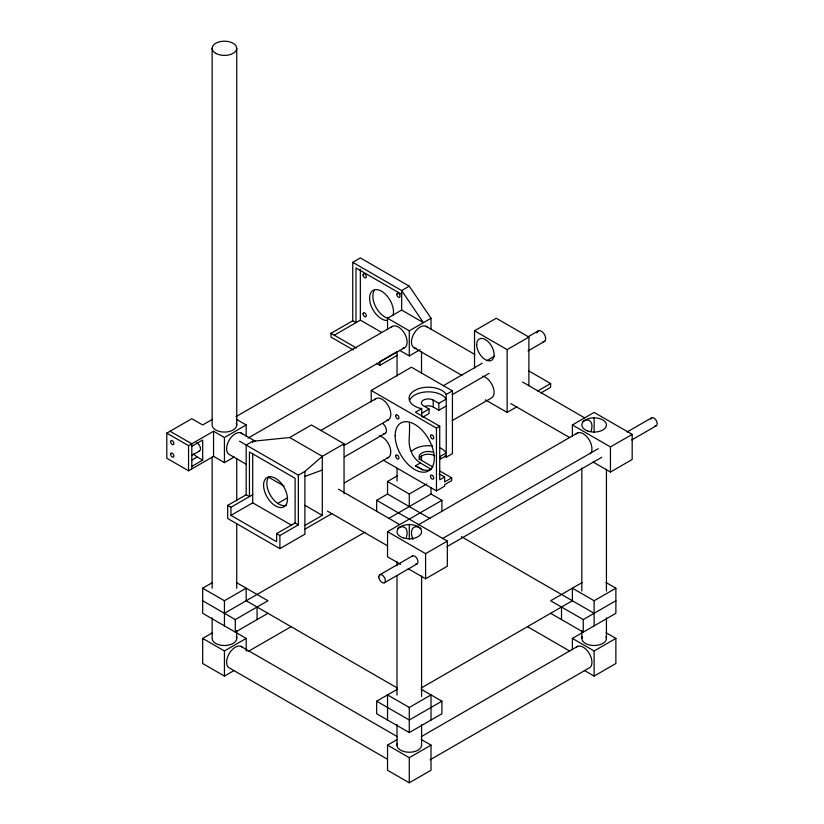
<?xml version="1.0" encoding="UTF-8"?>
<svg xmlns="http://www.w3.org/2000/svg" width="824" height="824" viewBox="0 0 824 824"><rect width="100%" height="100%" fill="white"/><g stroke="black" fill="none" stroke-linecap="round" stroke-linejoin="round"><path stroke-width="1.24" d="M239.537 441.221L298.37 475.191L304.901 471.421L322.297 456.352L344.041 443.796L344.041 493.772M446.227 455.724L440.479 459.05L440.479 456.29L446.227 452.963L444.599 450.903A19.22 11.093 0 0 0 439.45 447.751M353.238 349.922L330.991 337.078L330.991 333.318L352.744 320.763L352.744 262.32L360.356 257.933L409.281 286.186L431.024 318.249L431.024 329.548M409.281 286.186L401.669 290.573L352.744 262.32M334.256 335.203L360.356 320.134L381.512 332.35M234.222 456.98L224.437 462.635L213.56 456.362L188.552 470.792L166.808 458.237L166.808 433.125L191.817 418.695L202.683 424.968L212.479 419.323M387.538 329.548L387.538 318.249L401.669 310.092L423.412 322.648L401.669 290.573L401.669 310.092M235.922 416.687L392.368 326.366M166.808 433.125L188.552 445.681L213.56 431.251L224.437 437.523L246.18 424.968L246.18 436.267M191.817 446.309L202.683 440.037L202.683 460.122L191.817 466.405M191.951 455.332L199.562 450.934M387.538 318.249L409.281 330.805L431.024 318.249M191.817 460.122L197.255 456.98L202.683 460.122M397.322 351.518L379.926 361.561L379.926 365.331L376.589 363.405M248.014 438.121L404.45 347.79M379.926 365.331L397.322 355.288M344.041 443.796L311.421 424.968L289.677 437.523L252.7 441.293L246.18 445.053L246.18 494.719L227.692 505.39L227.692 518.502L279.892 548.64L304.901 534.199L304.901 471.421M399.496 350.262L409.281 355.917L420.158 349.633M371.222 401.968L371.222 390.442L411.454 367.216L452.428 390.875L452.428 453.653L446.227 457.227L445.145 455.857M474.521 367.957L474.521 330.805L496.264 318.249L528.884 337.078L528.884 385.828M320.577 430.591L375.95 398.62M227.692 505.39L230.957 507.275L252.7 494.719M443.271 385.735L482.246 363.229M486.706 360.665L494.493 356.164M527.906 336.872L537.928 331.083M474.521 330.805L507.141 349.633L528.884 337.078M343.948 445.506L388.248 419.931M230.957 507.275L230.957 515.371L252.7 502.815L291.686 525.321M421.703 416.645L421.703 408.611L415.461 412.216L439.728 426.224L439.728 479.826L444.63 477.003L444.63 481.906L451.665 477.848L451.665 480.608L444.63 484.667L444.63 486.17L436.463 490.888L383.387 460.245M446.227 457.227L446.227 394.449L452.428 390.875M344.411 456.918L385.508 433.187M452.325 394.614L489.075 373.396M528.05 350.9L544.757 341.249M421.703 413.257L429.057 409.013L429.057 413.535L422.753 417.171M429.057 409.013L423.412 405.758A6.922 3.996 0 0 1 423.412 400.103A6.922 3.996 0 0 1 433.208 400.103L438.842 403.358L446.227 399.094L444.599 397.044A19.22 11.093 0 0 0 425.112 391.987A19.22 11.093 0 0 0 409.579 400.454M277.719 503.443L287.504 497.789M424.854 406.376A6.922 3.996 0 0 1 433.208 407.015L438.842 410.27L446.227 406.005M371.222 390.442L436.463 428.109L439.728 426.224M344.36 482.905L388.66 457.33M452.118 420.683L491.949 397.693A12.298 7.107 60 0 0 492.618 385.869A12.298 7.107 60 0 0 482.576 376.177M230.957 515.371L276.627 541.739L276.627 533.643L295.116 522.972L298.37 524.847L298.37 475.191M276.627 533.643L279.892 535.528L298.37 524.847M304.901 525.413L322.297 515.371L322.297 456.352L289.677 437.523M537.588 391.07L550.638 383.541L550.638 387.301L540.853 392.955M267.924 613.303L235.303 632.132L202.683 613.303L202.683 588.192L212.479 582.537M304.901 529.183L332.082 513.486M430.169 518.646L387.538 494.029L387.538 481.474L397.322 475.819M485.398 399.856L507.141 412.412L516.926 406.768M431.817 469.031A27.676 15.986 60 0 1 423.042 469.814L415.461 465.817L420.364 462.995L431.395 469.361M376.661 511.601L376.661 500.302L387.538 494.029M202.683 588.192L224.437 600.748L246.18 588.192L246.18 600.748L397.292 687.989M387.538 481.474L409.281 494.029L426.678 483.976M224.437 613.303L365.022 532.139M388.392 518.646L431.024 494.029L441.901 500.302L441.901 511.601M234.222 670.427L224.437 676.082L202.683 663.526L202.683 638.415L212.479 632.76M202.683 600.748L235.303 619.576L267.924 600.748L236.395 582.537M400.588 564.337L387.538 556.797L387.538 531.686L441.901 500.302M572.381 436.267L572.381 424.968L594.125 412.412L632.183 434.382L632.183 459.493L610.44 472.049L593.043 462.007M417.964 525.094L577.737 432.847M202.683 638.415L224.437 650.97L246.18 638.415L246.18 650.97M379.792 574.781L412.412 555.942M442.457 538.597L598.224 448.668M627.146 431.972L651.63 417.83M248.014 651.557L291.284 626.58M387.538 531.686L425.596 553.666L447.339 541.111L447.339 566.222L425.596 578.767L408.199 568.725M572.381 424.968L610.44 446.938L632.183 434.382M384.406 582.764L417.026 563.935M447.061 546.59L601.716 457.299M631.761 439.954L656.244 425.823M421.239 689.266L441.901 701.193L441.901 713.749L409.281 732.577L376.661 713.749L376.661 701.193L397.322 689.266M582.166 582.537L550.638 600.748L583.258 619.576L615.878 600.748M421.27 687.989L572.381 600.748L572.381 588.192L594.125 600.748L615.878 588.192L615.878 613.303L583.258 632.132L550.638 613.303M387.538 720.021L387.538 694.91L409.281 707.466L431.024 694.91L431.024 720.021M441.901 701.193L409.281 720.021L376.661 701.193M421.239 739.489L431.024 745.133L431.024 770.244L409.281 782.8L387.538 770.244L387.538 745.133L397.322 739.489M572.381 649.714L572.381 638.415L582.166 632.76M421.301 736.615L577.737 646.294M387.538 745.133L409.281 757.689L431.024 745.133M572.381 638.415L594.125 650.97L615.878 638.415L615.878 663.526L594.125 676.082L584.34 670.427M430.107 759.8L588.769 668.202A12.298 7.107 60 0 0 589.201 653.35A12.298 7.107 60 0 0 576.192 647.314M304.901 476.447L322.297 470.03M421.703 408.611L419.303 408.096A19.22 11.093 0 0 1 414.235 390.731A19.22 11.093 0 0 1 444.599 392.399L446.227 394.449M401.669 294.343L355.999 267.975L355.999 322.648L352.744 320.763M528.884 370.985L550.638 383.541M426.039 326.283L474.861 354.474M522.571 382.017L584.7 417.892M414.276 347.872L461.986 375.425M510.798 403.606L569.611 437.554M330.991 333.318L356.534 348.058M439.11 473.821L444.63 477.003M415.461 465.817L422.64 469.958M606.093 582.537L615.878 588.192M461.337 536.63L594.125 613.303M236.395 419.323L246.18 424.968M376.661 500.302L447.339 541.111M606.093 632.76L615.878 638.415M240.845 432.858L255.265 441.19M338.479 489.229L399.506 524.466M246.417 464.355L229.772 454.745A12.298 7.107 -60 0 1 229.381 439.872A12.298 7.107 -60 0 1 242.39 433.887M268.603 477.168L284.136 486.139M327.406 511.117L387.321 545.704M527.442 626.662L569.611 651.001M304.901 505.328L322.297 515.371M170.063 431.251L191.817 443.806L191.817 468.918M246.18 494.719L249.445 496.604L249.445 451.964L295.116 478.332L295.116 522.972M236.395 632.76L246.18 638.415M240.845 646.304L397.292 736.625M387.321 759.151L229.772 668.192A12.298 7.107 -60 0 1 229.381 653.319A12.298 7.107 -60 0 1 242.39 647.324M432.94 467.012L421.785 460.565A9.229 5.325 0 0 1 420.992 453.55A9.229 5.325 0 0 1 432.919 452.18M439.553 470.834L451.665 477.848M420.364 462.995C412.597 458.154 408.972 448.977 409.106 440.088A18.077 1.401 -86.9 0 0 409.415 422.321M610.44 446.938L610.44 472.049M606.433 469.299L606.433 591.014M606.433 617.918L606.433 638.415M594.125 417.438L594.125 432.507M594.125 600.748L594.125 625.859M594.125 650.97L594.125 676.082M583.258 619.576L583.258 632.132M581.826 468.011L581.826 591.014M581.826 630.731L581.826 638.415M561.505 607.02L561.505 619.576M507.141 349.633L507.141 412.412M438.842 403.358L438.842 410.27M436.463 428.109L436.463 490.888M433.208 400.103L433.208 407.015M431.024 487.746L431.024 494.029M425.596 553.666L425.596 578.767M421.579 576.017L421.579 696.445M421.579 724.636L421.579 745.133A12.298 7.107 0 0 1 407.674 752.178A12.298 7.107 0 0 1 397.395 743.299M421.528 351.704L421.528 373.488M421.528 455.476L421.528 460.606M409.281 330.805L409.281 355.917M409.281 494.029L409.281 506.585M409.281 524.157L409.281 539.226M409.281 707.466L409.281 732.577M409.281 757.689L409.281 782.8M397.034 351.673L397.034 376.012M397.034 468.259L397.034 481.072M396.983 561.927L396.983 565.769M396.983 576.017L396.983 695.168M396.983 724.636L396.983 745.133M360.356 269.283L360.356 320.134M279.892 535.528L279.892 548.64M257.057 607.02L257.057 619.576M252.7 441.293L252.7 442.55M252.7 453.9L252.7 502.815M236.735 48.307L236.735 424.968M236.735 458.401L236.735 500.827M236.735 523.971L236.735 588.264M236.735 630.7L236.735 638.415M235.303 619.576L235.303 632.132M224.437 437.523L224.437 462.635M224.437 600.748L224.437 625.859M224.437 650.97L224.437 676.082M213.56 431.251L213.56 456.362M212.129 48.307L212.129 424.968A12.298 7.107 0 0 0 226.044 432.013A12.298 7.107 0 0 0 236.313 423.134M212.129 457.114L212.129 588.264M212.129 617.835L212.129 638.415A12.298 7.107 0 0 0 226.044 645.449A12.298 7.107 0 0 0 236.313 636.571M188.552 445.681L188.552 470.792M606.011 636.571A12.298 7.107 0 0 1 594.125 645.511A12.298 7.107 0 0 1 582.249 636.571M576.192 433.867A12.298 7.107 60 0 1 588.326 438.564A12.298 7.107 60 0 1 590.324 453.736M397.58 528.452A12.298 7.107 -60 0 1 406.325 537.567M390.947 327.602A12.298 7.107 60 0 1 404.666 333.71A12.298 7.107 60 0 1 402.627 348.305M412.978 539.493A12.298 7.107 60 0 1 412.669 528.524A12.298 7.107 60 0 1 421.012 528.462M582.887 421.424A12.298 7.107 -60 0 1 590.973 431.436M416.13 348.305A12.298 7.107 -60 0 1 413.751 333.988A12.298 7.107 -60 0 1 427.491 327.458M411.897 556.427A4.614 2.668 60 0 1 417.304 559.136A4.614 2.668 60 0 1 415.564 564.069M387.908 318.28A16.913 9.764 60 0 1 375.332 306.085A16.913 9.764 60 0 1 374.457 290.275M650.785 419.035A4.614 2.668 60 0 1 656.244 420.498A4.614 2.668 60 0 1 654.781 425.957M387.538 320.454A16.913 9.764 60 0 1 369.997 301.945A16.913 9.764 60 0 1 381.553 291.233A16.913 9.764 60 0 1 393.11 315.283M197.255 456.98A12.298 7.107 60 0 1 193.568 453.921M196.411 442.818A4.614 2.668 60 0 1 200.263 447.236A4.614 2.668 60 0 1 198.883 451.14M374.57 399.898A12.298 7.107 60 0 1 388.248 405.727A12.298 7.107 60 0 1 386.446 420.487M379.277 435.814A12.298 7.107 60 0 1 389.886 446.969A12.298 7.107 60 0 1 386.95 458.082M411.331 451.603A19.22 11.093 0 0 1 432.61 445.98M382.727 423.495A6.149 3.554 60 0 1 386.415 430.015A6.149 3.554 60 0 1 383.706 433.702M419.086 459.555A9.229 5.325 0 0 1 424.782 454.642A9.229 5.325 0 0 1 434.835 455.796M537.042 332.958A6.149 3.554 60 0 1 544.036 333.782A6.149 3.554 60 0 1 542.954 341.764M286.494 505.277A16.913 9.764 60 0 1 271.117 496.398A16.913 9.764 60 0 1 268.439 477.374M587.976 431.117A12.298 7.107 0 0 0 606.433 424.968A12.298 7.107 0 0 0 587.976 418.819A12.298 7.107 0 0 0 587.976 431.117M403.132 537.835A12.298 7.107 0 0 0 421.579 531.686A12.298 7.107 0 0 0 403.132 525.537A12.298 7.107 0 0 0 403.132 537.835M378.834 576.893A4.614 2.668 60 0 0 383.727 582.98A4.614 2.668 60 0 0 383.727 576.45A4.614 2.668 60 0 0 378.834 576.893M396.777 294.395A2.307 1.329 60 0 0 399.249 297.413A2.307 1.329 60 0 0 399.197 294.117A2.307 1.329 60 0 0 396.777 294.395M363.065 274.907A2.307 1.329 60 0 0 365.516 277.946A2.307 1.329 60 0 0 365.516 274.691A2.307 1.329 60 0 0 363.065 274.907M363.065 313.831A2.307 1.329 60 0 0 365.516 316.869A2.307 1.329 60 0 0 365.516 313.614A2.307 1.329 60 0 0 363.065 313.831M170.609 441.602A2.307 1.329 60 0 0 173.061 444.651A2.307 1.329 60 0 0 173.061 441.386A2.307 1.329 60 0 0 170.609 441.602M170.609 454.158A2.307 1.329 60 0 0 173.061 457.207A2.307 1.329 60 0 0 173.061 453.942A2.307 1.329 60 0 0 170.609 454.158M476.694 344.617A12.298 7.107 60 0 0 489.744 360.85A12.298 7.107 60 0 0 489.744 343.454A12.298 7.107 60 0 0 476.694 344.617M395.149 435.639A27.676 15.986 60 0 0 424.504 472.162A27.676 15.986 60 0 0 424.504 433.022A27.676 15.986 60 0 0 395.149 435.639M395.685 415.863A2.307 1.329 60 0 0 398.136 418.911A2.307 1.329 60 0 0 398.136 415.646A2.307 1.329 60 0 0 395.685 415.863M395.685 456.043A2.307 1.329 60 0 0 398.136 459.092A2.307 1.329 60 0 0 398.136 455.827A2.307 1.329 60 0 0 395.685 456.043M430.488 476.128A2.307 1.329 60 0 0 432.93 479.177A2.307 1.329 60 0 0 432.93 475.912A2.307 1.329 60 0 0 430.488 476.128M430.488 435.989A2.307 1.329 60 0 0 432.95 438.996A2.307 1.329 60 0 0 432.909 435.711A2.307 1.329 60 0 0 430.488 435.989M215.733 53.323A12.298 7.107 0 0 0 236.313 50.14A12.298 7.107 0 0 0 221.254 41.437A12.298 7.107 0 0 0 215.733 53.323M263.577 485.233A16.913 9.764 60 0 0 281.52 507.553A16.913 9.764 60 0 0 281.52 483.637A16.913 9.764 60 0 0 263.577 485.233"/></g></svg>
